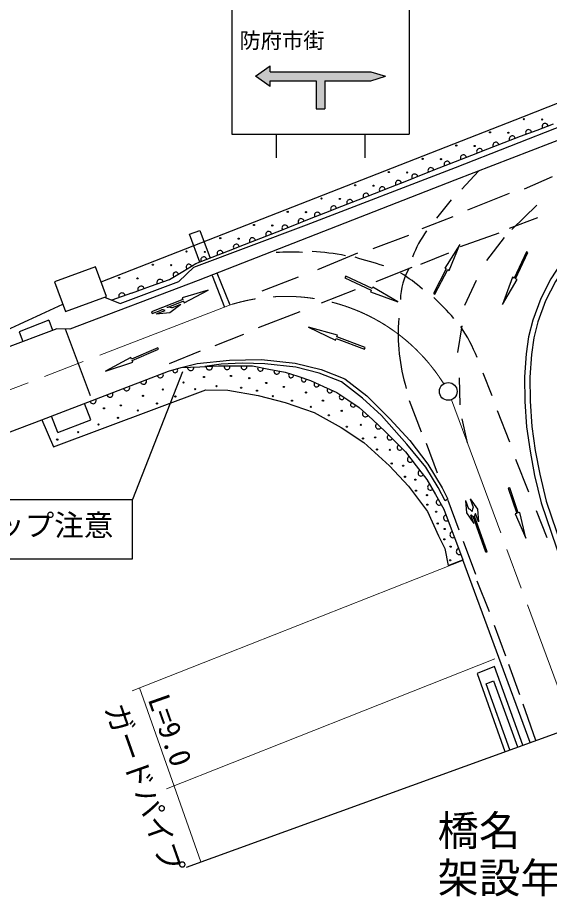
# Model space of a CAD drawing. Units: millimetres, scale not verified. Extents: x 40000 to 680000, y 20000 to 380000.
# Drawn here: x 123764 to 168729, y 242522 to 316834 of the extents above; entities that cross this region are included whole.
import ezdxf
from ezdxf.enums import TextEntityAlignment as Align

# ---------------------------------------------------------------- set-up
doc = ezdxf.new("R2010")
doc.units = ezdxf.units.MM
doc.header["$LTSCALE"] = 1000
doc.linetypes.add('CHAIN', pattern=[18.5, 12, -1.5, 3.5, -1.5])
doc.linetypes.add('DASHED', pattern=[7.5, 6, -1.5])
for name, color, linetype, lineweight in [('M-BGD', 7, 'Continuous', 25), ('M-BMK', 2, 'CHAIN', 13), ('M-BMK-SRVR', 3, 'Continuous', 25), ('M-STR-HTXT', 7, 'Continuous', 13), ('M-STR-STRC', 7, 'Continuous', 25)]:
    doc.layers.add(name, color=color, linetype=linetype, lineweight=lineweight)
doc.styles.add('ＭＳ ゴシック', font='')
doc.styles.get('ＭＳ ゴシック').set_extended_font_data('MS Gothic')

msp = doc.modelspace()

# ---------------------------------------------------------------- hatches: boundary and pattern name
at = {"layer": 'M-STR-STRC'}
msp.add_hatch(color=256, dxfattribs=at).paths.add_polyline_path([(149747, 309121), (149747, 311496), (153622, 311496), (154872, 311871), (153622, 312246), (145122, 312246), (145122, 312746), (143872, 311871), (145122, 310996), (145122, 311496), (148997, 311496), (148997, 309121)])

# ---------------------------------------------------------------- linework, layer by layer
at = {"layer": 'M-BGD'}
for p, q in [((167687, 307326), (169080, 307852)), ((166294, 306801), (167687, 307326)), ((163529, 305735), (164901, 306275)), ((164901, 306275), (166294, 306801)), ((162157, 305196), (163529, 305735)), ((160786, 304657), (162157, 305196)), ((158043, 303579), (159414, 304118)), ((159414, 304118), (160786, 304657)), ((156671, 303040), (158043, 303579)), ((161337, 302335), (162722, 303841)), ((168963, 303379), (166583, 302311)), ((153928, 301962), (155300, 302501)), ((155300, 302501), (156671, 303040)), ((152557, 301423), (153928, 301962)), ((165320, 301971), (161799, 300538)), ((151185, 300883), (152557, 301423)), ((159200, 299882), (160439, 301412)), ((165539, 298910), (167676, 300975)), ((148442, 299805), (149814, 300344)), ((149814, 300344), (151185, 300883)), ((147071, 299266), (148442, 299805)), ((160560, 299979), (157937, 298983)), ((165353, 299032), (167747, 299934)), ((145699, 298727), (147071, 299266)), ((139178, 296164), (138289, 298522)), ((142956, 297649), (144327, 298188)), ((144327, 298188), (145699, 298727)), ((153832, 297308), (156844, 298425)), ((161218, 297477), (164483, 298628)), ((163450, 296287), (164932, 298230)), ((141584, 297110), (142956, 297649)), ((138841, 296031), (140213, 296571)), ((140213, 296571), (141584, 297110)), ((149157, 295546), (152525, 296928)), ((157860, 295981), (160223, 296949)), ((130361, 295769), (126898, 294496)), ((131289, 293244), (130361, 295769)), ((137732, 295361), (138841, 296031)), ((136622, 294690), (137732, 295361)), ((140211, 295022), (141257, 292341)), ((141729, 292522), (140652, 295211)), ((154073, 294516), (157127, 295719)), ((126898, 294496), (127826, 291971)), ((135014, 294114), (136622, 294690)), ((144441, 293725), (147526, 294907)), ((161580, 292523), (162552, 294636)), ((133406, 293537), (131734, 292939)), ((133406, 293537), (135014, 294114)), ((149458, 292706), (152346, 293839)), ((127826, 291971), (131289, 293244)), ((131117, 293181), (132449, 292658)), ((144119, 290615), (147666, 291969)), ((126399, 291236), (123885, 290275)), ((126399, 291236), (126721, 290392)), ((160997, 288516), (161361, 290774)), ((123885, 290275), (124208, 289432)), ((140471, 289095), (142903, 290071)), ((136620, 287575), (139236, 288643)), ((125818, 282821), (136526, 286945)), ((136526, 286945), (137607, 287250)), ((137607, 287250), (139182, 287312)), ((139182, 287312), (140756, 287374)), ((140756, 287374), (142189, 287374)), ((142189, 287374), (143622, 287374)), ((143622, 287374), (145002, 287109)), ((145002, 287109), (146382, 286844)), ((146382, 286844), (147453, 286499)), ((147453, 286499), (148523, 286154)), ((148523, 286154), (149637, 285641)), ((161191, 284095), (161119, 286378)), ((163088, 286801), (163855, 284868)), ((149637, 285641), (150752, 285127)), ((150752, 285127), (151699, 284499)), ((129954, 282815), (129418, 284208)), ((151699, 284499), (152645, 283871)), ((152645, 283871), (153760, 282845)), ((157916, 281769), (156898, 284423)), ((127163, 281740), (126627, 283133)), ((164318, 283606), (165348, 280955)), ((127163, 281740), (129954, 282815)), ((153760, 282845), (154874, 281819)), ((161807, 280867), (161356, 282908)), ((154874, 281819), (155714, 280961)), ((155714, 280961), (156555, 280103)), ((159261, 278315), (158334, 280806)), ((156555, 280103), (157457, 278935)), ((165875, 279499), (166964, 276733)), ((157457, 278935), (158359, 277768)), ((158359, 277768), (159085, 276512)), ((159085, 276512), (159810, 275256)), ((161097, 273480), (160170, 276007)), ((159810, 275256), (160347, 273834)), ((167621, 275146), (168500, 272871)), ((160347, 273834), (160883, 272413)), ((160883, 272413), (161420, 270992)), ((161434, 272565), (162468, 269770)), ((160164, 270514), (161420, 270992)), ((167109, 255549), (161420, 270992)), ((162598, 269221), (163648, 266603)), ((164052, 265472), (165005, 262855)), ((165264, 262160), (166201, 259607)), ((167578, 255719), (166497, 258788)), ((138038, 245009), (169990, 256593))]:
    msp.add_line(p, q, dxfattribs=at)
at = {"layer": 'M-BGD', "linetype": 'DASHED'}
msp.add_line((127798, 290504), (130073, 284460), dxfattribs=at)
at = {"layer": 'M-BGD'}
for points in [[(197143, 323802), (196990, 321673), (196578, 320185), (195913, 318729), (194837, 317447), (193350, 316166), (191894, 315090), (184820, 312399), (160728, 303087), (139028, 294612), (128186, 290490), (127077, 290528), (122443, 288757)], [(132449, 292658), (137384, 294508), (138668, 295716), (148187, 299308), (160775, 304149), (174564, 309561), (185438, 313700), (193593, 316884), (195969, 320803)], [(130831, 294489), (166493, 308452), (190700, 317999), (191369, 316267)], [(205893, 313935), (203570, 313445), (198675, 311969), (190302, 308981), (184055, 306622), (177611, 303945), (175234, 302002), (173467, 300411), (171585, 298473), (169996, 296526), (168861, 294734), (167990, 293072), (167329, 291250), (166967, 289840), (166766, 288407), (166618, 286444), (166637, 284372), (166805, 282219), (167090, 280166), (167465, 278127), (168025, 275806), (169760, 270751), (174273, 258148)], [(205986, 313495), (203682, 313008), (198815, 311541), (190457, 308558), (184221, 306204), (177845, 303555), (175527, 301660), (173780, 300086), (171921, 298173), (170362, 296263), (169251, 294508), (168403, 292890), (167760, 291117), (167409, 289752), (167214, 288358), (167068, 286429), (167087, 284392), (167253, 282267), (167534, 280237), (167905, 278221), (168458, 275932), (170185, 270900), (174696, 258299)], [(138289, 298522), (139166, 298841), (140043, 296504)], [(122443, 288757), (122463, 290223), (127598, 292591)], [(137607, 287250), (138938, 287572), (141676, 287871), (144390, 287917), (147243, 287618), (149429, 287066), (151430, 286283), (153294, 284857), (155226, 282902), (156929, 281061), (158447, 279060), (159666, 277081), (160149, 276115), (159919, 275977), (159315, 277085), (158286, 278812), (156675, 280773), (154520, 283180), (152929, 284655), (151162, 286033), (149260, 286771), (147299, 287276), (144679, 287547), (142757, 287625), (140971, 287528), (139594, 287329)], [(126795, 280541), (139671, 285354), (141542, 285322), (144092, 284888), (146378, 284283), (148853, 283452), (151120, 282186), (153028, 280902), (155220, 278918), (156807, 277199), (158431, 275083), (159357, 273024), (159886, 271928), (160164, 270514)], [(85840, 267758), (90895, 269591), (125818, 282821), (126795, 280541)], [(166467, 255316), (164083, 261950), (162630, 261360), (164948, 254765)], [(165373, 254919), (163390, 260501), (164015, 260740), (166039, 255161)]]:
    msp.add_lwpolyline(points, dxfattribs=at)
for centre, radius in [((166559, 308250), 50), ((168109, 308214), 49), ((163708, 307131), 50), ((165258, 307095), 49), ((160857, 306011), 50), ((162407, 305975), 49), ((158006, 304892), 50), ((159556, 304856), 49), ((155155, 303772), 50), ((156705, 303736), 49), ((152305, 302653), 50), ((153854, 302617), 49), ((149454, 301533), 50), ((151003, 301497), 49), ((146603, 300414), 50), ((148152, 300378), 49), ((143752, 299294), 50), ((145302, 299258), 49), ((140901, 298175), 50), ((142451, 298139), 49), ((138050, 297055), 50), ((139600, 297019), 49), ((135199, 295936), 50), ((136749, 295900), 49), ((132348, 294816), 50), ((133898, 294780), 49), ((139530, 286438), 50), ((141801, 286532), 50), ((143357, 286345), 50), ((136046, 285381), 50), ((137788, 285972), 50), ((138784, 285412), 50), ((140588, 285661), 50), ((142672, 285536), 50), ((144788, 285941), 50), ((146281, 285598), 50), ((134366, 284852), 50), ((137104, 284790), 50), ((144010, 285287), 50), ((145348, 284821), 50), ((148148, 285132), 50), ((132500, 284043), 50), ((135549, 284198), 50), ((146965, 284447), 50), ((148552, 283919), 50), ((149579, 284447), 50), ((131069, 283794), 50), ((133931, 283607), 50), ((150076, 283203), 50), ((151165, 283576), 50), ((130602, 282425), 50), ((132251, 282985), 50), ((152783, 282394), 50), ((128891, 281772), 50), ((151601, 282239), 50), ((127118, 281150), 50), ((152969, 281243), 50), ((153996, 281336), 50), ((154152, 280310), 50), ((155240, 280279), 50), ((155396, 279128), 50), ((156360, 278941), 50), ((156516, 278008), 50), ((157387, 277759), 50), ((157449, 276826), 50), ((158382, 276452), 50), ((158413, 275644), 50), ((159160, 275053), 50), ((159284, 274057), 50), ((159876, 273590), 50), ((159844, 272719), 50), ((160373, 272097), 50), ((160342, 270946), 50)]:
    msp.add_circle(centre, radius, dxfattribs=at)
for centre, radius, start, end in [((168367, 307634), 253, 9.88149, 211.4846), ((166973, 307108), 253, 9.88117, 211.48573), ((164197, 306051), 250, 10.07398, 212.84181), ((165580, 306582), 253, 9.88149, 211.4846), ((162825, 305512), 250, 10.07398, 212.84181), ((160082, 304434), 250, 10.07398, 212.84181), ((161454, 304973), 250, 10.07398, 212.84181), ((158711, 303895), 250, 10.07398, 212.84181), ((157339, 303355), 250, 10.07398, 212.84181), ((154596, 302277), 250, 10.07292, 212.84287), ((155967, 302816), 250, 10.07467, 212.84112), ((153224, 301738), 250, 10.07292, 212.84287), ((151853, 301199), 250, 10.07224, 212.84355), ((149110, 300121), 250, 10.07224, 212.84355), ((150481, 300660), 250, 10.07224, 212.84355), ((147738, 299582), 250, 10.07224, 212.84355), ((144995, 298504), 250, 10.07224, 212.84355), ((146367, 299043), 250, 10.07224, 212.84355), ((166427, 293066), 9919, 144.6754, 159.22858), ((143624, 297964), 250, 10.07292, 212.84287), ((142252, 297425), 250, 10.07292, 212.84287), ((139509, 296347), 250, 10.07224, 212.84355), ((140881, 296886), 250, 10.07224, 212.84355), ((146849, 268579), 28420, 87.97524, 92.47978), ((147108, 273148), 23956, 79.44283, 86.26285), ((527376, 1556170), 1314243, 253.4165, 253.52653), ((138249, 295758), 228, 12.68816, 229.62998), ((137140, 295087), 228, 12.68661, 229.63153), ((161644, 292888), 5510, 149.83656, 178.99491), ((149888, 284741), 12215, 48.37935, 59.06714), ((135813, 294416), 285, 16.72106, 202.70394), ((132597, 293263), 285, 16.72096, 202.70147), ((134205, 293839), 285, 16.72106, 202.70394), ((143407, 276618), 22702, 40.62607, 46.77551), ((172360, 290164), 16418, 175.67047, 196.58532), ((146707, 281361), 17284, 22.93112, 32.70176), ((137092, 287010), 208, 169.69835, 41.8259), ((138396, 287246), 265, 174.65123, 9.85282), ((139970, 287308), 265, 174.65123, 9.85282), ((141473, 287319), 245, 167.04776, 12.95224), ((142906, 287319), 245, 167.04776, 12.95224), ((144301, 287184), 241, 155.07175, 3.15905), ((145681, 286919), 241, 155.07018, 3.16016), ((134409, 286084), 258, 191.5506, 30.57594), ((135831, 286632), 257, 191.54827, 30.57616), ((146889, 286584), 208, 136.12652, 8.14527), ((147960, 286239), 208, 136.12652, 8.14527), ((132987, 285537), 257, 191.54827, 30.57616), ((149047, 285824), 220, 133.84169, 356.7227), ((150161, 285311), 220, 133.84323, 356.72371), ((131566, 284989), 258, 191.5509, 30.57483), ((151175, 284738), 210, 120.9404, 351.92541), ((130144, 284442), 258, 191.54993, 30.57662), ((152122, 284110), 210, 120.94428, 351.9232), ((153173, 283326), 256, 127.53712, 327.19609), ((154287, 282300), 256, 127.53774, 327.1938), ((155235, 281332), 217, 111.82667, 336.97912), ((156075, 280474), 217, 111.82798, 336.97985), ((156967, 279489), 251, 116.38323, 319.00324), ((157869, 278322), 251, 116.38334, 319.00639), ((158676, 277113), 247, 107.73169, 312.27928), ((159402, 275857), 247, 107.73169, 312.27928), ((160038, 274530), 257, 101.01248, 300.3605), ((160575, 273109), 257, 101.01346, 300.35872), ((161111, 271687), 257, 101.01346, 300.35872)]:
    msp.add_arc(centre, radius, start, end, dxfattribs=at)
at = {"layer": 'M-BMK'}
for p, q in [((141917, 292594), (70332, 265095)), ((160440, 284519), (170444, 257525))]:
    msp.add_line(p, q, dxfattribs=at)
msp.add_arc((146442, 277504), 15754, 32.05809, 106.69265, dxfattribs=at)
at = {"layer": 'M-BMK-SRVR'}
msp.add_circle((160177, 285221), 750, dxfattribs=at)
at = {"layer": 'M-STR-HTXT'}
for p, q in [((161477, 270959), (133445, 259917)), ((136342, 251607), (164103, 262601)), ((134062, 260160), (139267, 245454))]:
    msp.add_line(p, q, dxfattribs=at)
at = {"layer": 'M-STR-STRC'}
for p, q in [((141872, 318986), (141872, 306986)), ((156872, 318986), (156872, 306986)), ((143872, 311871), (145122, 312746)), ((145122, 312246), (145122, 312746)), ((145122, 312246), (153622, 312246)), ((153622, 312246), (154872, 311871)), ((145122, 310996), (143872, 311871)), ((145122, 310996), (145122, 311496)), ((145122, 311496), (148997, 311496)), ((148997, 311496), (148997, 309121)), ((149747, 311496), (149747, 309121)), ((149747, 311496), (153622, 311496)), ((153622, 311496), (154872, 311871)), ((148997, 309121), (149747, 309121)), ((141872, 306986), (156872, 306986)), ((145622, 306986), (145622, 304986)), ((153122, 306986), (153122, 304986)), ((161158, 297633), (159881, 295651)), ((160256, 295454), (161158, 297633)), ((166777, 297019), (165739, 294810)), ((165871, 294747), (166909, 296957)), ((166909, 296957), (166777, 297019)), ((160006, 295585), (158916, 293504)), ((159041, 293439), (160131, 295520)), ((159881, 295651), (160006, 295585)), ((160131, 295520), (160256, 295454)), ((151507, 294968), (151444, 294834)), ((151444, 294834), (153668, 293785)), ((153731, 293918), (151507, 294968)), ((165606, 294872), (164767, 292569)), ((164767, 292569), (166004, 294685)), ((165739, 294810), (165606, 294872)), ((166004, 294685), (165871, 294747)), ((139867, 293771), (137689, 293149)), ((137860, 292721), (139867, 293771)), ((153668, 293785), (153605, 293651)), ((153605, 293651), (155924, 292802)), ((153794, 294052), (153731, 293918)), ((155924, 292802), (153794, 294052)), ((137746, 293006), (135083, 291943)), ((137803, 292864), (136466, 292330)), ((137689, 293149), (137746, 293006)), ((137803, 292864), (137860, 292721)), ((158916, 293504), (159041, 293439)), ((135140, 291800), (135907, 292107)), ((135483, 291772), (136243, 292076)), ((136643, 291904), (137575, 292607)), ((136814, 292303), (137575, 292607)), ((135083, 291943), (135140, 291800)), ((135483, 291772), (136643, 291904)), ((150816, 289976), (148358, 290660)), ((148358, 290660), (150654, 289548)), ((150762, 289833), (150816, 289976)), ((153139, 288935), (150762, 289833)), ((150654, 289548), (150708, 289691)), ((150708, 289691), (153085, 288792)), ((135611, 288919), (133388, 287961)), ((133445, 287828), (135668, 288785)), ((135668, 288785), (135611, 288919)), ((153085, 288792), (153139, 288935)), ((133330, 288095), (131194, 286938)), ((131194, 286938), (133503, 287695)), ((133388, 287961), (133330, 288095)), ((133503, 287695), (133445, 287828)), ((137704, 286892), (133476, 276078)), ((165377, 277080), (165250, 277037)), ((165250, 277037), (165967, 274912)), ((166095, 274955), (165377, 277080)), ((115476, 276078), (133476, 276078)), ((133476, 271078), (133476, 276078)), ((161638, 276013), (161717, 274943)), ((161638, 276013), (161889, 275303)), ((162037, 276154), (162649, 275273)), ((162037, 276154), (162288, 275445)), ((162649, 275273), (162728, 274203)), ((166222, 274998), (166095, 274955)), ((166748, 272808), (166222, 274998)), ((161717, 274943), (162329, 274062)), ((162329, 274062), (162078, 274771)), ((163341, 271625), (162273, 274641)), ((163474, 271673), (162406, 274688)), ((162728, 274203), (162477, 274912)), ((165967, 274912), (165840, 274869)), ((165840, 274869), (166748, 272808)), ((163341, 271625), (163474, 271673)), ((115476, 271078), (133476, 271078))]:
    msp.add_line(p, q, dxfattribs=at)
for centre, radius, start, end in [((136031, 291610), 512, 65.4598, 107.07297), ((136564, 291311), 1024, 75.86929, 100.38108), ((161480, 274456), 941, 40.22729, 64.24199), ((163139, 275043), 941, 154.75423, 178.77495), ((161923, 274327), 470, 41.89409, 70.84603), ((162877, 274664), 471, 148.16061, 177.10024)]:
    msp.add_arc(centre, radius, start, end, dxfattribs=at)

# ---------------------------------------------------------------- texts
at = {"layer": 'M-STR-HTXT', "style": 'ＭＳ ゴシック'}
for s, p in [('L=9.0', (136658, 256574)), ('ガードパイプ', (134464, 251695))]:
    msp.add_text(s, height=1833, rotation=289.493, dxfattribs=at).set_placement(p, align=Align.MIDDLE_CENTER)
for s, p in [('橋名\u3000\u3000\u3000本村橋', (159273, 249372)), ('架設年月\u3000S44', (159273, 245372))]:
    msp.add_text(s, height=2566, dxfattribs=at).set_placement(p, align=Align.TOP_LEFT)
at = {"layer": 'M-STR-STRC', "style": 'ＭＳ ゴシック'}
msp.add_text('防府市街', height=1320, dxfattribs=at).set_placement((146122, 314894), align=Align.MIDDLE_CENTER)
msp.add_text('スリップ注意', height=1833, dxfattribs=at).set_placement((116863, 274827), align=Align.TOP_LEFT)

doc.saveas('drawing.dxf')
